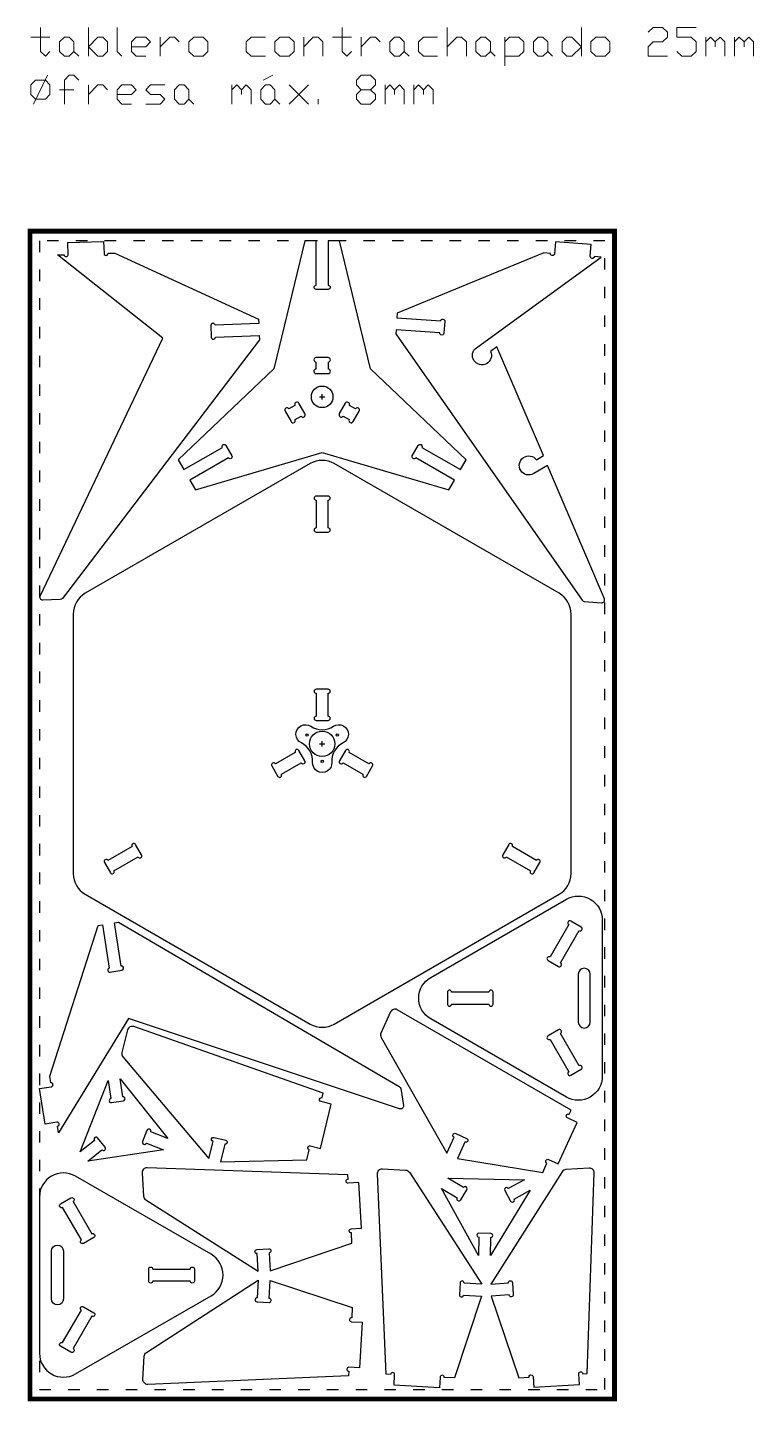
# Model space of a CAD drawing. Header units: millimetres. Extents: x -3072 to -1557, y -1723 to 1148.
import ezdxf

# ---------------------------------------------------------------- set-up
doc = ezdxf.new("R2010")
doc.units = ezdxf.units.MM
doc.linetypes.add('ACAD_ISO03W100', pattern=[30, 12, -18])
for name, color, linetype in [('corte int diam 45mm', 8, 'Continuous'), ('corte int diam 53mm', 3, 'Continuous'), ('corte int diam 5mm', 5, 'Continuous'), ('corte por el contorno ext', 6, 'Continuous'), ('corte por el contorno int', 11, 'Continuous'), ('rebaje int 12mm', 4, 'Continuous')]:
    doc.layers.add(name, color=color, linetype=linetype)

# ---------------------------------------------------------------- blocks, each defined once
blk = doc.blocks.new('*U1')
at = {"layer": 'corte por el contorno int'}
blk.add_lwpolyline([(12.5, 16.7), (-12.5, 16.7, 0.948614), (-13, 7.3), (-13, -7.3, 0.948614), (-12.5, -16.8), (12.5, -16.8, 0.948614), (13, -7.3), (13, 7.3, 0.948587), (12.5, 16.7, 0.948587)], format="xyb", dxfattribs=at)
blk = doc.blocks.new('*U2')
at = {"color": 0, "linetype": 'ByBlock', "lineweight": -2}
blk.add_blockref('*U1', (-2457.3, 441.9), dxfattribs=at)
for p, rotation in [((-2513.9, 343.8), 120), ((-2400.7, 343.8), 240)]:
    blk.add_blockref('*U1', p, dxfattribs=dict(at, rotation=rotation))

msp = doc.modelspace()

# ---------------------------------------------------------------- linework, layer by layer
at = {"lineweight": 0}
for points in [[(-3065.2, 1128), (-3025.3, 1128)], [(-3045.1, 1148.2), (-3045.1, 1098.2), (-3035, 1088.1), (-3025.3, 1098.2)], [(-2945.1, 1088.1), (-2945.1, 1148.2)], [(-2885.4, 1148.2), (-2885.4, 1098.2), (-2875.4, 1088.1)], [(-2855.2, 1107.9), (-2825.4, 1107.9), (-2815.3, 1118), (-2825.4, 1128), (-2845.5, 1128), (-2855.2, 1118), (-2855.2, 1098.2), (-2845.5, 1088.1), (-2825.4, 1088.1)], [(-2795.5, 1088.1), (-2795.5, 1128)], [(-2795.5, 1107.9), (-2775.4, 1128), (-2765.3, 1128), (-2755.6, 1118)], [(-2575.8, 1128), (-2605.7, 1128), (-2615.7, 1118), (-2615.7, 1098.2), (-2605.7, 1088.1), (-2575.8, 1088.1)], [(-2495.6, 1088.1), (-2495.6, 1128)], [(-2495.6, 1107.9), (-2475.8, 1128), (-2465.8, 1128), (-2455.7, 1118), (-2455.7, 1088.1)], [(-2435.9, 1128), (-2396, 1128)], [(-2415.8, 1148.2), (-2415.8, 1098.2), (-2405.7, 1088.1), (-2396, 1098.2)], [(-2375.9, 1088.1), (-2375.9, 1128)], [(-2375.9, 1107.9), (-2356.1, 1128), (-2346, 1128), (-2336, 1118)], [(-2216.2, 1128), (-2246, 1128), (-2256.1, 1118), (-2256.1, 1098.2), (-2246, 1088.1), (-2216.2, 1088.1)], [(-2196.1, 1088.1), (-2196.1, 1148.2)], [(-2196.1, 1107.9), (-2176.3, 1128), (-2166.2, 1128), (-2156.1, 1118), (-2156.1, 1088.1)], [(-2076.3, 1068), (-2076.3, 1128)], [(-2076.3, 1118), (-2066.2, 1128), (-2046.5, 1128), (-2036.4, 1118), (-2036.4, 1098.2), (-2046.5, 1088.1), (-2076.3, 1088.1)], [(-1916.3, 1148.2), (-1916.3, 1088.1)], [(-1776.8, 1138.1), (-1766.7, 1148.2), (-1746.6, 1148.2), (-1736.5, 1138.1), (-1736.5, 1128), (-1746.6, 1118), (-1766.7, 1118), (-1776.8, 1107.9), (-1776.8, 1088.1), (-1736.5, 1088.1)], [(-1716.7, 1098.2), (-1706.6, 1088.1), (-1686.9, 1088.1), (-1676.8, 1098.2), (-1676.8, 1118), (-1686.9, 1128), (-1716.7, 1128), (-1716.7, 1148.2), (-1676.8, 1148.2)], [(-1656.7, 1088.1), (-1656.7, 1128)], [(-1656.7, 1118), (-1646.6, 1128), (-1636.9, 1118), (-1636.9, 1107.9)], [(-1636.9, 1118), (-1626.8, 1128), (-1616.7, 1118), (-1616.7, 1088.1)], [(-1596.9, 1088.1), (-1596.9, 1128)], [(-1596.9, 1118), (-1586.9, 1128), (-1576.8, 1118), (-1576.8, 1107.9)], [(-1576.8, 1118), (-1566.8, 1128), (-1557, 1118), (-1557, 1088.1)], [(-2975.3, 1098.2), (-2965.3, 1088.1)], [(-2286, 1098.2), (-2275.9, 1088.1)], [(-2106.2, 1098.2), (-2096.1, 1088.1)], [(-1986.4, 1098.2), (-1976.3, 1088.1)], [(-3060, 988.2), (-3030.2, 1048.2)], [(-2965.3, 1038.1), (-2975.3, 1048.2), (-2985.1, 1048.2), (-2995.1, 1038.1), (-2995.1, 988.2)], [(-2560.5, 1048.2), (-2580.7, 1038.1)], [(-2375.9, 988.2), (-2385.9, 998.2), (-2385.9, 1007.9), (-2375.9, 1018), (-2356.1, 1018), (-2346, 1028.1), (-2346, 1038.1), (-2356.1, 1048.2), (-2375.9, 1048.2), (-2385.9, 1038.1), (-2385.9, 1028.1), (-2375.9, 1018)], [(-3005.2, 1018), (-2975.3, 1018)], [(-2945.1, 988.2), (-2945.1, 1028.1)], [(-2945.1, 1007.9), (-2925.3, 1028.1), (-2915.3, 1028.1), (-2905.2, 1018)], [(-2885.4, 1007.9), (-2855.2, 1007.9), (-2845.5, 1018), (-2855.2, 1028.1), (-2875.4, 1028.1), (-2885.4, 1018), (-2885.4, 998.2), (-2875.4, 988.2), (-2855.2, 988.2)], [(-2825.4, 988.2), (-2795.5, 988.2), (-2785.5, 998.2), (-2795.5, 1007.9), (-2815.3, 1007.9), (-2825.4, 1018), (-2815.3, 1028.1), (-2785.5, 1028.1)], [(-2645.6, 988.2), (-2645.6, 1028.1)], [(-2645.6, 1018), (-2635.5, 1028.1), (-2625.8, 1018), (-2625.8, 1007.9)], [(-2625.8, 1018), (-2615.7, 1028.1), (-2605.7, 1018), (-2605.7, 988.2)], [(-2525.8, 988.2), (-2485.9, 1028.1)], [(-2525.8, 1028.1), (-2485.9, 988.2)], [(-2356.1, 1018), (-2346, 1007.9), (-2346, 998.2), (-2356.1, 988.2), (-2375.9, 988.2)], [(-2325.9, 988.2), (-2325.9, 1028.1)], [(-2325.9, 1018), (-2315.8, 1028.1), (-2306.1, 1018), (-2306.1, 1007.9)], [(-2306.1, 1018), (-2296, 1028.1), (-2286, 1018), (-2286, 988.2)], [(-2266.2, 988.2), (-2266.2, 1028.1)], [(-2266.2, 1018), (-2256.1, 1028.1), (-2246, 1018), (-2246, 1007.9)], [(-2246, 1018), (-2236, 1028.1), (-2225.9, 1018), (-2225.9, 988.2)], [(-2735.5, 998.2), (-2725.4, 988.2)], [(-2555.7, 998.2), (-2545.6, 988.2)], [(-2465.8, 988.2), (-2465.8, 998.2)]]:
    msp.add_lwpolyline(points, dxfattribs=at)
for points in [[(-2985.1, 1088.1), (-2995.1, 1088.1), (-3005.2, 1098.2), (-3005.2, 1118), (-2995.1, 1128), (-2985.1, 1128), (-2975.3, 1118), (-2975.3, 1098.2), (-2985.1, 1088.1)], [(-2945.1, 1107.9), (-2925.3, 1128), (-2915.3, 1128), (-2905.2, 1118), (-2905.2, 1098.2), (-2915.3, 1088.1), (-2925.3, 1088.1), (-2945.1, 1107.9)], [(-2705.6, 1088.1), (-2725.4, 1088.1), (-2735.5, 1098.2), (-2735.5, 1118), (-2725.4, 1128), (-2705.6, 1128), (-2695.6, 1118), (-2695.6, 1098.2), (-2705.6, 1088.1)], [(-2525.8, 1088.1), (-2545.6, 1088.1), (-2555.7, 1098.2), (-2555.7, 1118), (-2545.6, 1128), (-2525.8, 1128), (-2515.8, 1118), (-2515.8, 1098.2), (-2525.8, 1088.1)], [(-2296, 1088.1), (-2306.1, 1088.1), (-2315.8, 1098.2), (-2315.8, 1118), (-2306.1, 1128), (-2296, 1128), (-2286, 1118), (-2286, 1098.2), (-2296, 1088.1)], [(-2116.2, 1088.1), (-2126.3, 1088.1), (-2136.4, 1098.2), (-2136.4, 1118), (-2126.3, 1128), (-2116.2, 1128), (-2106.2, 1118), (-2106.2, 1098.2), (-2116.2, 1088.1)], [(-1996.5, 1088.1), (-2006.2, 1088.1), (-2016.3, 1098.2), (-2016.3, 1118), (-2006.2, 1128), (-1996.5, 1128), (-1986.4, 1118), (-1986.4, 1098.2), (-1996.5, 1088.1)], [(-1916.3, 1107.9), (-1936.4, 1088.1), (-1946.5, 1088.1), (-1956.6, 1098.2), (-1956.6, 1118), (-1946.5, 1128), (-1936.4, 1128), (-1916.3, 1107.9)], [(-1866.7, 1088.1), (-1886.4, 1088.1), (-1896.5, 1098.2), (-1896.5, 1118), (-1886.4, 1128), (-1866.7, 1128), (-1856.6, 1118), (-1856.6, 1098.2), (-1866.7, 1088.1)], [(-3055.2, 998.2), (-3065.2, 1007.9), (-3065.2, 1028.1), (-3055.2, 1038.1), (-3035, 1038.1), (-3025.3, 1028.1), (-3025.3, 1007.9), (-3035, 998.2), (-3055.2, 998.2)], [(-2745.5, 988.2), (-2755.6, 988.2), (-2765.3, 998.2), (-2765.3, 1018), (-2755.6, 1028.1), (-2745.5, 1028.1), (-2735.5, 1018), (-2735.5, 998.2), (-2745.5, 988.2)], [(-2565.7, 988.2), (-2575.8, 988.2), (-2585.5, 998.2), (-2585.5, 1018), (-2575.8, 1028.1), (-2565.7, 1028.1), (-2555.7, 1018), (-2555.7, 998.2), (-2565.7, 988.2)]]:
    msp.add_lwpolyline(points, close=True, dxfattribs=at)
at = {"const_width": 10}
msp.add_lwpolyline([(-3067.2, -1717.5), (-1847.2, -1717.5), (-1847.2, 722.5), (-3067.2, 722.5)], close=True, dxfattribs=at)
at = {"linetype": 'ACAD_ISO03W100', "ltscale": 2}
msp.add_lwpolyline([(-3047.2, -1697.5), (-1867.2, -1697.5), (-1867.2, 702.5), (-3047.2, 702.5)], close=True, dxfattribs=at)
for points in [[(-2462.9, 376.5), (-2451.7, 376.5)], [(-2457.3, 370.9), (-2457.3, 382.1)], [(-2457.2, -354.1), (-2457.2, -342.9)], [(-2462.8, -348.5), (-2451.6, -348.5)]]:
    msp.add_lwpolyline(points)
at = {"layer": 'corte int diam 45mm'}
msp.add_circle((-2457.3, 376.5), 22.5, dxfattribs=at)
at = {"layer": 'corte int diam 53mm'}
msp.add_circle((-2457.2, -348.5), 26.5, dxfattribs=at)
at = {"layer": 'corte int diam 5mm'}
for centre in [(-2488.8, -330.2), (-2425.6, -330.2), (-2457.2, -385)]:
    msp.add_circle(centre, 2.5, dxfattribs=at)
at = {"layer": 'corte por el contorno ext'}
for points in [[(-2689.3, 526.7, 0.056327), (-2689.4, 526), (-2688.6, 501, 1.033746), (-2680.1, 501.3), (-2588.6, 504.4), (-2588.3, 495.9), (-2999.4, -44.9, -0.225621), (-3004, -47.2), (-3040, -48.4, -0.562549), (-3045.6, -39.8), (-2790, 499.2), (-3009.9, 673), (-2995.9, 673.4, 1), (-2987.4, 674), (-2988.3, 698.7), (-2913.3, 701.2), (-2912.5, 676.2, 1.033746), (-2904, 676.5), (-2890, 677), (-2589.8, 538.8), (-2589.5, 529.4), (-2680.9, 526.3, 1), (-2689.4, 525.8)], [(-2201.4, 535.1, -0.056327), (-2201.4, 534.4), (-2203.2, 509.5, -1.033746), (-2211.7, 510.1), (-2303, 516.8), (-2303.6, 508.3), (-1914.6, -48.5, 0.225621), (-1910.2, -51), (-1874.2, -53.7, 0.562549), (-1868.3, -45.3), (-1986.9, 233.2), (-2015.8, 216.1, -2.239837), (-2010, 245.1), (-1995.6, 253.6), (-2092.5, 480.8), (-2105.6, 471.3, -2.096204), (-2135.4, 479.2), (-2102, 503.5), (-1875.2, 668.3), (-1889.2, 669.4, -1), (-1897.6, 670.3), (-1895.8, 694.9), (-1970.6, 700.4), (-1972.5, 675.5, -1.033746), (-1980.9, 676.1), (-1994.9, 677.1), (-2300.4, 551.2), (-2301.1, 541.8), (-2209.9, 535, -1), (-2201.4, 534.1)], [(-2900.9, -825.4, 0.056327), (-2900.2, -825.3), (-2875.5, -821.5, 1.033746), (-2876.8, -813.1), (-2890.8, -722.7), (-2882.4, -721.4), (-2296.2, -1064.6, -0.225621), (-2293.3, -1068.8), (-2287.8, -1104.4, -0.562549), (-2295.7, -1111), (-2861.5, -922), (-3007.6, -1161.2), (-3009.7, -1147.4, 1), (-3011.3, -1139), (-3035.7, -1142.8), (-3047.2, -1068.7), (-3022.5, -1064.8, 1.033746), (-3023.8, -1056.4), (-3025.9, -1042.6), (-2924.9, -728), (-2915.5, -726.5), (-2901.5, -817, 1), (-2899.9, -825.3)], [(-2178.5, -1162.5), (-2155.7, -1172.8, -1), (-2159.2, -1180.6), (-2174.8, -1214.8), (-1996.9, -1244), (-1988.1, -1224.6, -1), (-1984.6, -1216.8), (-1964.6, -1225.9), (-1925.2, -1139.3), (-1945.2, -1130.2, -1), (-1941.7, -1122.5), (-1937.8, -1114), (-2300.5, -904, 0.443168), (-2314.6, -908.6), (-2334.6, -952.7, 0.239857), (-2334.2, -961.7), (-2197.3, -1203.8), (-2182, -1170.2, -1), (-2178.5, -1162.5)], [(-2682.9, -1170.7), (-2658.6, -1176.7, -1), (-2660.6, -1184.9), (-2669.6, -1221.5), (-2489.4, -1217.3), (-2484.3, -1196.6, -1), (-2482.3, -1188.3), (-2460.9, -1193.6), (-2438.2, -1101.2), (-2459.6, -1095.9, -1), (-2457.5, -1087.7), (-2455.3, -1078.6), (-2850.5, -939.3, 0.443168), (-2863.5, -946.3), (-2875.1, -993.3, 0.239857), (-2873, -1002.2), (-2693.7, -1214.8), (-2684.9, -1179, -1), (-2682.9, -1170.7)], [(-2788.7, -1196.5), (-2946.6, -1220.2), (-2916.9, -1196.5, 1), (-2910.2, -1191.2), (-2925.8, -1171.7, 1.000873), (-2932.5, -1177), (-2962.2, -1200.7), (-2903.8, -1052.1), (-2898.1, -1089.7, 1), (-2896.9, -1098.1), (-2872.2, -1094.4, 1.000873), (-2873.4, -1086), (-2879.1, -1048.4), (-2779.6, -1173.2), (-2815, -1159.3, 1), (-2822.9, -1156.2), (-2832, -1179.5, 1.000873), (-2824.1, -1182.6), (-2788.7, -1196.5)], [(-2593.5, -1404.9), (-2568.6, -1403.3, -1), (-2568, -1411.8), (-2565.7, -1449.3), (-2395, -1391.4), (-2396.3, -1370.2, -1), (-2396.8, -1361.7), (-2374.9, -1360.3), (-2380.9, -1265.3), (-2402.8, -1266.7, -1), (-2403.3, -1258.2), (-2403.9, -1248.9), (-2822.7, -1234.2, 0.443168), (-2833, -1244.8), (-2830, -1293.2, 0.239857), (-2825.4, -1301), (-2590.7, -1450.2), (-2593, -1413.4, -1), (-2593.5, -1404.9)], [(-2169.5, -1474.7), (-2170.9, -1499.7, 1), (-2162.4, -1500.1), (-2124.8, -1502.2), (-2181.3, -1673.4), (-2202.6, -1672.2, 1), (-2211.1, -1671.7), (-2212.3, -1693.7), (-2307.3, -1688.5), (-2306.1, -1666.5, 1), (-2314.6, -1666.1), (-2324, -1665.5), (-2342, -1246.9, -0.443168), (-2331.5, -1236.5), (-2283.1, -1239.1, -0.239857), (-2275.3, -1243.7), (-2124.1, -1477.2), (-2161, -1475.2, 1), (-2169.5, -1474.7)], [(-2023.3, -1281.3), (-2106.2, -1417.8), (-2105.3, -1379.8, 1), (-2105.1, -1371.3), (-2130.1, -1370.7, 1.000873), (-2130.3, -1379.2), (-2131.2, -1417.2), (-2207.9, -1277.2), (-2175.4, -1297, 1), (-2168.1, -1301.4), (-2155.2, -1280, 1.000873), (-2162.4, -1275.6), (-2194.9, -1255.9), (-2035.3, -1259.4), (-2068.7, -1277.7, 1), (-2076.1, -1281.8), (-2064.1, -1303.7, 1.000873), (-2056.6, -1299.6), (-2023.3, -1281.3)], [(-2060.1, -1474.3), (-2058.5, -1499.2, -1), (-2067, -1499.8), (-2104.6, -1502.1), (-2046.7, -1672.8), (-2025.4, -1671.5, -1), (-2016.9, -1670.9), (-2015.5, -1692.9), (-1920.5, -1686.9), (-1921.9, -1665, -1), (-1913.4, -1664.4), (-1904.1, -1663.9), (-1889.4, -1245.1, 0.443168), (-1900, -1234.8), (-1948.4, -1237.8, 0.239857), (-1956.2, -1242.4), (-2105.4, -1477.1), (-2068.6, -1474.8, -1), (-2060.1, -1474.3)], [(-2593.1, -1514.3), (-2568.1, -1515.6, 1), (-2567.7, -1507.2), (-2565.6, -1469.6), (-2394.4, -1526.1), (-2395.6, -1547.4, 1), (-2396.1, -1555.9), (-2374.1, -1557.1), (-2379.3, -1652.1), (-2401.3, -1650.9, 1), (-2401.7, -1659.4), (-2402.3, -1668.7), (-2820.9, -1686.8, -0.443168), (-2831.3, -1676.3), (-2828.7, -1627.9, -0.239857), (-2824.1, -1620), (-2590.6, -1468.9), (-2592.6, -1505.8, 1), (-2593.1, -1514.3)]]:
    msp.add_lwpolyline(points, format="xyb", dxfattribs=at)
for points in [[(-2645.5, 253.4, -1), (-2652.9, 249.2), (-2733.3, 202.7), (-2721.6, 182.4), (-2457.3, 259.9), (-2193, 182.4), (-2181.3, 202.7), (-2261.7, 249.2, -1), (-2269.1, 253.4), (-2256.6, 275.1, -1), (-2249.2, 270.8), (-2168.8, 224.4), (-2157, 244.7), (-2356.3, 434.8), (-2421.3, 702.5), (-2444.8, 702.5), (-2444.8, 609.5, -1), (-2444.8, 601), (-2469.8, 601, -1), (-2469.8, 609.5), (-2469.8, 702.5), (-2493.3, 702.5), (-2558.3, 434.8), (-2757.6, 244.7), (-2745.8, 224.4), (-2665.4, 270.8, -1), (-2658, 275.1)], [(-2432.2, -934), (-1962.6, -662.9, 0.267949), (-1937.6, -619.6), (-1937.6, -77.3, 0.267949), (-1962.6, -34), (-2432.2, 237.1, 0.267949), (-2482.2, 237.1), (-2951.8, -34, 0.267949), (-2976.8, -77.3), (-2976.8, -619.6, 0.267949), (-2951.8, -662.9), (-2482.2, -934, 0.267949)], [(-2230.6, -836.5), (-1947.6, -673.1, -0.57735), (-1872.6, -716.4), (-1872.6, -1043.2, -0.57735), (-1947.6, -1086.5), (-2230.6, -923.1, -0.57735)], [(-2689.2, -1415), (-2972.2, -1251.7, 0.57735), (-3047.2, -1295), (-3047.2, -1621.7, 0.57735), (-2972.2, -1665), (-2689.2, -1501.7, 0.57735)]]:
    msp.add_lwpolyline(points, format="xyb", close=True, dxfattribs=at)
at = {"layer": 'corte por el contorno int'}
for points in [[(-2444.7, 160.5, 0.994203), (-2444.7, 169.1), (-2469.7, 169.1, 0.994203), (-2469.8, 160.5), (-2469.8, 102.6, 0.994203), (-2469.7, 94), (-2444.7, 94, 0.994203), (-2444.7, 102.6)], [(-2469.8, -242.9), (-2469.8, -290.8, 0.994203), (-2469.7, -299.4), (-2444.7, -299.4, 0.994203), (-2444.7, -290.8), (-2444.7, -242.9, 0.994203), (-2444.7, -234.3), (-2469.7, -234.3, 0.994203)], [(-2542.3, -412.1), (-2500.9, -388.2, 0.994203), (-2493.4, -383.8), (-2505.9, -362.2, 0.994203), (-2513.4, -366.4), (-2554.9, -390.4, 0.994203), (-2562.3, -394.7), (-2549.8, -416.4, 0.994203)], [(-2359.5, -390.4), (-2401, -366.4, 0.994203), (-2408.5, -362.2), (-2421, -383.8, 0.994203), (-2413.6, -388.2), (-2372.1, -412.1, 0.994203), (-2364.6, -416.4), (-2352.1, -394.7, 0.994203)], [(-2904.3, -592.1, 0.994203), (-2911.7, -596.4), (-2899.2, -618.1, 0.994203), (-2891.7, -613.8), (-2841.6, -584.9, 0.994203), (-2834.1, -580.5), (-2846.6, -558.9, 0.994203), (-2854.1, -563.1)], [(-2022.7, -613.8, 0.994203), (-2015.3, -618.1), (-2002.8, -596.4, 0.994203), (-2010.2, -592.1), (-2060.3, -563.1, 0.994203), (-2067.8, -558.9), (-2080.3, -580.5, 0.994203), (-2072.9, -584.9)], [(-1897.6, -929.8), (-1897.6, -829.8, 1), (-1922.6, -829.8), (-1922.6, -929.8, 1)], [(-1964.3, -946), (-1985.9, -958.5, 0.994203), (-1981.7, -966), (-1942.6, -1033.6, 0.994203), (-1938.3, -1041), (-1916.6, -1028.5, 0.994203), (-1920.9, -1021), (-1959.9, -953.4, 0.994203)], [(-3022.2, -1508.3), (-3022.2, -1408.3, -1), (-2997.2, -1408.3), (-2997.2, -1508.3, -1)], [(-2819.3, -1470.8), (-2819.3, -1445.8, -0.994203), (-2810.7, -1445.8), (-2732.6, -1445.8, -0.994203), (-2724, -1445.8), (-2724, -1470.8, -0.994203), (-2732.6, -1470.9), (-2810.7, -1470.9, -0.994203)]]:
    msp.add_lwpolyline(points, format="xyb", close=True, dxfattribs=at)
for points in [[(-1985.9, -801.2), (-1964.3, -813.7, 0.994203), (-1959.9, -806.2), (-1920.9, -738.6, 0.994203), (-1916.6, -731.2), (-1938.3, -718.7, 0.994203), (-1942.6, -726.1), (-1981.7, -793.7, 0.99419), (-1985.9, -801.2, 0.99419)], [(-2100.5, -892.3), (-2100.5, -867.3, 0.994203), (-2109.1, -867.3), (-2187.2, -867.3, 0.994203), (-2195.8, -867.3), (-2195.8, -892.3, 0.994203), (-2187.2, -892.4), (-2109.1, -892.4, 0.994192), (-2100.5, -892.3, 0.994192)], [(-2933.9, -1379.7), (-2955.5, -1392.2, -0.994203), (-2959.8, -1384.8), (-2998.9, -1317.2, -0.994203), (-3003.1, -1309.7), (-2981.5, -1297.2, -0.994203), (-2977.1, -1304.6), (-2938.1, -1372.2, -0.994189), (-2933.9, -1379.7, -0.994189)], [(-2955.5, -1524.5), (-2933.9, -1537, -0.994203), (-2938.1, -1544.5), (-2977.1, -1612.1, -0.994203), (-2981.5, -1619.5), (-3003.1, -1607, -0.994203), (-2998.9, -1599.5), (-2959.8, -1531.9, -0.994192), (-2955.5, -1524.5, -0.994192)]]:
    msp.add_lwpolyline(points, format="xyb", dxfattribs=at)
at = {"layer": 'rebaje int 12mm'}
msp.add_lwpolyline([(-2433.7, -311.8, -1.067223), (-2413.7, -346.5, 0.303109), (-2437.2, -387.2, -1.067223), (-2477.2, -387.2, 0.303109), (-2500.7, -346.5, -1.067223), (-2480.7, -311.8, 0.303109)], format="xyb", close=True, dxfattribs=at)

# ---------------------------------------------------------------- block references
msp.add_blockref('*U2', (0, 0))

doc.saveas('drawing.dxf')
